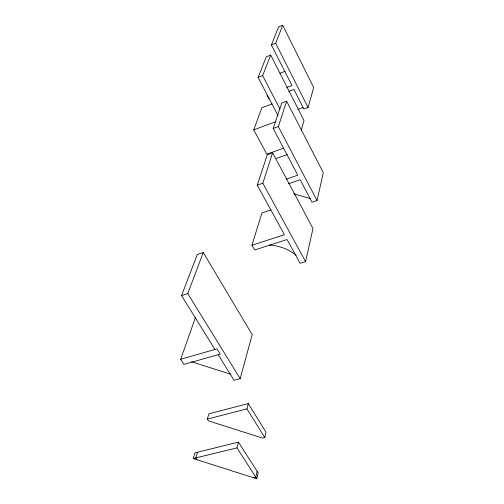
<?xml version="1.0" encoding="UTF-8"?>
<svg xmlns="http://www.w3.org/2000/svg" width="504" height="504" viewBox="0 0 504 504"><rect width="100%" height="100%" fill="white"/><g stroke="black" fill="none" stroke-linecap="round" stroke-linejoin="round"><path stroke-width="0.76" d="M256.857 478.8L258.168 472.954L238.449 442.128L194.953 452.831L193.234 458.546L256.857 478.8L236.987 447.88L238.449 442.128M305.575 261.601L312.971 228.545L272.626 152.775L267.309 154.684L257.254 185.157L284.439 234.713L251.956 245.253L254.646 249.99L287.085 239.539L300.119 263.296L305.575 261.601L262.83 183.217L272.626 152.775M257.153 471.366L255.837 477.212L253.531 477.742M264.776 437.541L265.992 432.149L248.258 403.572L208.921 413.822L207.346 419.095L208.505 420.878L262.565 438.083L264.776 437.541L246.916 408.864L248.258 403.572M288.49 183.746L300.163 179.726L311.982 202.192L317.01 200.516L323.322 172.752L286.637 101.197L281.723 103.049L273.212 128.47L297.769 175.172L286.077 179.222M218.182 354.665L234.095 380.325L240.188 378.674L252.176 334.631L203.263 252.479L197.341 254.419L181.534 295.583L214.943 349.448M288.798 91.4L293.933 89.441L303.862 109.053L308.045 107.497L313.69 87.583L282.712 25.2L278.605 26.876L271.417 44.976L291.923 85.478L286.782 87.444M301.241 130.334L304.025 120.538L270.686 55.043L266.326 56.782L258.117 77.395L278.101 115.807M197.486 452.208L195.779 457.922L197.001 459.743M251.956 245.253L261.904 212.997L270.774 210.017M317.01 200.516L278.34 126.573L286.637 101.197M180.678 359.264L216.991 348.863L220.223 354.085L183.966 364.386L180.678 359.264L195.382 317.753M283.676 148.151L266.811 154.205L253.758 129.837L261.897 107.762L272.116 103.893M181.534 295.583L187.778 293.63L203.263 252.479M258.117 77.395L262.647 75.625L270.686 55.043M271.417 44.976L275.675 43.262L282.712 25.2M279.953 73.313L285.069 71.322M297.914 109.431L303.005 107.535M253.758 129.837L275.864 121.634M273.212 128.47L278.34 126.573M276.274 158.458L287.324 154.526M257.254 185.157L262.83 183.217M207.346 419.095L246.916 408.864M193.234 458.546L236.987 447.88M293.775 193.801L310.395 198.639M191.495 361.74L230.92 374.277M187.778 293.63L240.188 378.674M266.95 95.042L268.985 98.948M262.647 75.625L279.947 109.034M275.675 43.262L308.045 107.497M269.104 245.083A37.939 30.353 15.3 0 1 296.144 255.238"/></g></svg>
